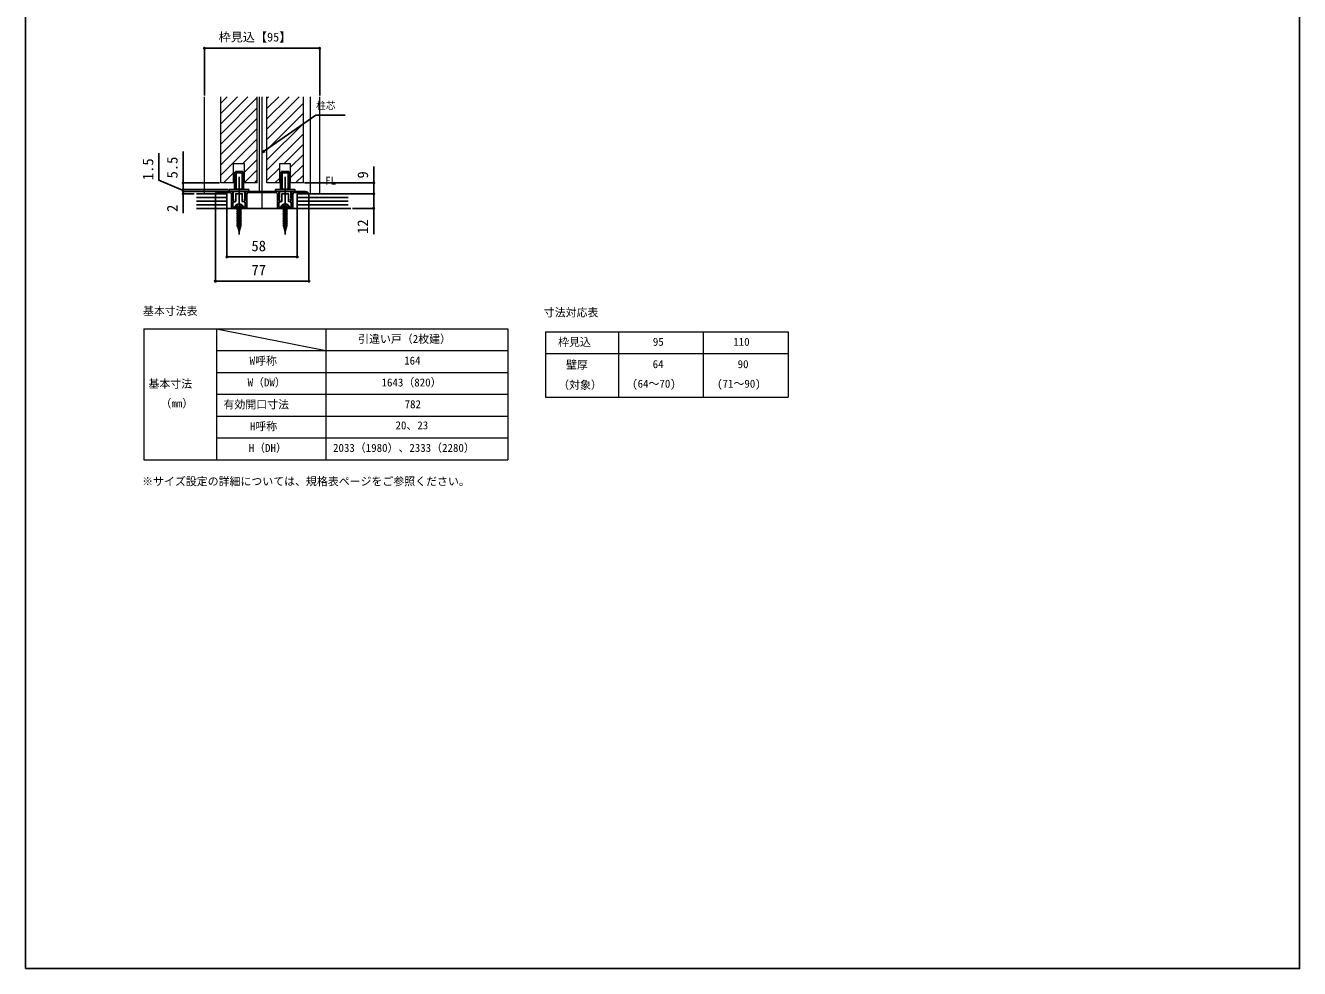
# Model space of a CAD drawing. Units: millimetres, scale not verified. Extents: x -525 to 525, y -783 to 780.
# Drawn here: x -525 to 525, y -783 to -6 of the extents above; entities that cross this region are included whole.
import ezdxf
from ezdxf.enums import TextEntityAlignment as Align

# ---------------------------------------------------------------- set-up
doc = ezdxf.new("R2010")
doc.units = ezdxf.units.MM
doc.header["$LTSCALE"] = 4
doc.layers.add('0-1_TABLE1', color=7, linetype='Continuous', lineweight=18)
doc.layers.add('0-5_YKK_12', color=2, linetype='Continuous', lineweight=18)
for name, color, linetype in [('0-2_USER1', 3, 'Continuous'), ('0-3_YKK_11', 7, 'Continuous'), ('0-6_YKK_13', 4, 'Continuous'), ('0-8_YKK_D', 6, 'Continuous'), ('0-9_YKK_ZWAK', 7, 'Continuous'), ('0-A_YSS_K', 3, 'Continuous')]:
    doc.layers.add(name, color=color, linetype=linetype)
doc.styles.add('ＭＳ ゴシック', font='')
doc.styles.get('ＭＳ ゴシック').set_extended_font_data('MS Gothic')

msp = doc.modelspace()

# ---------------------------------------------------------------- linework, layer by layer
at = {"layer": '0-1_TABLE1'}
for p, q in [((-427.495, -255.724), (-127.495, -255.724)), ((-427.495, -255.724), (-427.495, -363.724)), ((-367.495, -255.724), (-277.495, -273.724)), ((-367.495, -255.724), (-367.495, -363.724)), ((-277.495, -255.724), (-277.495, -363.724)), ((-127.495, -255.724), (-127.495, -363.724)), ((-96.288, -258.241), (103.712, -258.241)), ((-96.288, -258.241), (-96.288, -312.241)), ((-36.288, -258.241), (-36.288, -312.241)), ((33.712, -258.241), (33.712, -312.241)), ((103.712, -258.241), (103.712, -312.241)), ((-367.495, -273.724), (-127.495, -273.724)), ((-96.288, -276.241), (103.712, -276.241)), ((-367.495, -291.724), (-127.495, -291.724)), ((-367.495, -309.724), (-127.495, -309.724)), ((-96.288, -312.241), (103.712, -312.241)), ((-367.495, -327.724), (-127.495, -327.724)), ((-367.495, -345.724), (-127.495, -345.724)), ((-427.495, -363.724), (-127.495, -363.724))]:
    msp.add_line(p, q, dxfattribs=at)
at = {"layer": '0-3_YKK_11'}
for points in [[(-368.218, -143.81), (-368.4, -144.196), (-368.4, -144.438), (-367.498, -144.438), (-367.323, -144.382)], [(-353.954, -149.438), (-353.704, -148.835), (-354.2, -148.338), (-354.2, -142.438), (-364.4, -142.438)], [(-364.4, -143.438), (-356.2, -143.438), (-355.2, -144.438), (-355.2, -156.438), (-342.6, -156.438), (-342.6, -144.438), (-341.6, -143.438), (-329.9, -143.438), (-318.2, -143.438), (-317.2, -144.438), (-317.2, -156.438), (-304.6, -156.438), (-304.6, -144.438), (-303.6, -143.438), (-295.4, -143.438)], [(-316.2, -142.438), (-329.9, -142.438), (-343.6, -142.438), (-343.6, -148.338), (-344.096, -148.835), (-343.846, -149.438)], [(-315.954, -149.438), (-315.704, -148.835), (-316.2, -148.338), (-316.2, -142.438)], [(-295.4, -142.438), (-305.6, -142.438), (-305.6, -148.338), (-306.096, -148.835), (-305.846, -149.438)], [(-292.477, -144.382), (-292.302, -144.438), (-291.4, -144.438), (-291.4, -144.196), (-291.582, -143.81)], [(-343.861, -150.038), (-344.087, -150.125), (-344.65, -150.688), (-344.65, -151.438), (-343.8, -151.438), (-343.8, -155.438), (-348.442, -155.438), (-348.625, -155.558), (-349.175, -155.558), (-349.358, -155.438), (-354, -155.438), (-354, -151.438), (-353.15, -151.438), (-353.15, -150.688), (-353.713, -150.125), (-353.939, -150.038)], [(-305.861, -150.038), (-306.087, -150.125), (-306.65, -150.688), (-306.65, -151.438), (-305.8, -151.438), (-305.8, -155.438), (-310.442, -155.438), (-310.625, -155.558), (-311.175, -155.558), (-311.358, -155.438), (-316, -155.438), (-316, -151.438), (-315.15, -151.438), (-315.15, -150.688), (-315.713, -150.125), (-315.939, -150.038)]]:
    msp.add_lwpolyline(points, dxfattribs=at)
for points in [[(-344.2, -142.438), (-353.6, -142.438), (-353.6, -145.438), (-353.6, -147.884), (-353.776, -148.157), (-353.838, -148.5), (-353.288, -149.05), (-353.449, -149.438), (-353.812, -149.438), (-353.926, -149.712), (-352.9, -150.738), (-351.6, -150.738), (-351.6, -144.438), (-348.9, -144.438), (-346.2, -144.438), (-346.2, -150.738), (-344.9, -150.738), (-343.874, -149.712), (-343.988, -149.438), (-344.351, -149.438), (-344.512, -149.05), (-343.962, -148.5), (-344.024, -148.157), (-344.2, -147.884), (-344.2, -145.438)], [(-306.2, -142.438), (-315.6, -142.438), (-315.6, -145.438), (-315.6, -147.884), (-315.776, -148.157), (-315.838, -148.5), (-315.288, -149.05), (-315.449, -149.438), (-315.812, -149.438), (-315.926, -149.712), (-314.9, -150.738), (-313.6, -150.738), (-313.6, -144.438), (-310.9, -144.438), (-308.2, -144.438), (-308.2, -150.738), (-306.9, -150.738), (-305.874, -149.712), (-305.988, -149.438), (-306.351, -149.438), (-306.512, -149.05), (-305.962, -148.5), (-306.024, -148.157), (-306.2, -147.884), (-306.2, -145.438)]]:
    msp.add_lwpolyline(points, close=True, dxfattribs=at)
for centre, radius, start, end in [((-364.4, -148.438), 6, 90, 129.5212), ((-364.4, -148.438), 5, 89.99998, 125.77484), ((-295.4, -148.438), 6, 50.4788, 90), ((-295.4, -148.438), 5, 54.22516, 90.00002), ((-353.954, -149.738), 0.3, 90.00001, 272.73384), ((-343.846, -149.738), 0.3, 267.26616, 89.99999), ((-315.954, -149.738), 0.3, 90.00001, 272.73384), ((-305.846, -149.738), 0.3, 267.26616, 89.99999)]:
    msp.add_arc(centre, radius, start, end, dxfattribs=at)
at = {"layer": '0-5_YKK_12'}
for p, q in [((-377.4, -144.438), (-377.4, -64.438)), ((-363.9, -135.438), (-363.9, -64.438)), ((-363.9, -69.708), (-358.63, -64.438)), ((-363.9, -78.193), (-350.145, -64.438)), ((-363.9, -86.678), (-341.66, -64.438)), ((-363.9, -95.164), (-333.9, -65.164)), ((-333.9, -135.438), (-333.9, -64.438)), ((-331.9, -142.438), (-331.9, -64.438)), ((-329.9, -156.654), (-329.9, -64.438)), ((-325.9, -135.438), (-325.9, -64.438)), ((-325.9, -65.649), (-324.689, -64.438)), ((-325.9, -74.134), (-316.204, -64.438)), ((-325.9, -82.619), (-307.719, -64.438)), ((-325.9, -91.105), (-299.233, -64.438)), ((-325.9, -99.59), (-295.9, -69.59)), ((-295.9, -135.438), (-295.9, -64.438)), ((-289.9, -144.438), (-289.9, -64.438)), ((-282.4, -144.438), (-282.4, -64.438)), ((-363.9, -103.649), (-333.9, -73.649)), ((-363.9, -112.134), (-333.9, -82.134)), ((-325.9, -108.075), (-295.9, -78.075)), ((-363.9, -120.619), (-333.9, -90.619)), ((-325.9, -116.561), (-295.9, -86.561)), ((-363.9, -129.105), (-333.9, -99.105)), ((-325.9, -125.046), (-295.9, -95.046)), ((-311.807, -119.438), (-295.9, -103.531)), ((-345.748, -119.438), (-333.9, -107.59)), ((-306.4, -122.516), (-295.9, -112.016)), ((-353.4, -119.438), (-344.4, -119.438)), ((-353.4, -135.438), (-353.4, -119.438)), ((-344.4, -126.575), (-333.9, -116.075)), ((-344.4, -135.438), (-344.4, -119.438)), ((-344.4, -135.061), (-333.9, -124.561)), ((-325.9, -133.531), (-315.4, -123.031)), ((-315.4, -119.438), (-306.4, -119.438)), ((-315.4, -135.438), (-315.4, -119.438)), ((-306.4, -135.438), (-306.4, -119.438)), ((-306.4, -131.002), (-295.9, -120.502)), ((-353.4, -135.438), (-363.9, -135.438)), ((-361.748, -135.438), (-353.4, -127.09)), ((-333.9, -135.438), (-344.4, -135.438)), ((-336.292, -135.438), (-333.9, -133.046)), ((-315.4, -135.438), (-325.9, -135.438)), ((-319.322, -135.438), (-315.4, -131.516)), ((-295.9, -135.438), (-306.4, -135.438)), ((-302.351, -135.438), (-295.9, -128.987))]:
    msp.add_line(p, q, dxfattribs=at)
at = {"layer": '0-6_YKK_13'}
for p, q in [((-351.9, -126.138), (-351.7, -125.938)), ((-351.7, -125.938), (-346.1, -125.938)), ((-345.9, -126.138), (-346.1, -125.938)), ((-313.9, -126.138), (-313.7, -125.938)), ((-313.7, -125.938), (-308.1, -125.938)), ((-307.9, -126.138), (-308.1, -125.938)), ((-352.65, -127.138), (-352.45, -126.938)), ((-345.35, -126.938), (-352.45, -126.938)), ((-351.9, -126.138), (-351.9, -126.938)), ((-351.9, -126.138), (-345.9, -126.138)), ((-351.4, -126.938), (-351.4, -140.938)), ((-348.9, -130.513), (-348.9, -151.27)), ((-346.4, -126.938), (-346.4, -140.938)), ((-345.9, -126.138), (-345.9, -126.938)), ((-345.15, -127.138), (-345.35, -126.938)), ((-345.15, -127.138), (-345.15, -140.538)), ((-314.65, -127.138), (-314.45, -126.938)), ((-307.35, -126.938), (-314.45, -126.938)), ((-313.9, -126.138), (-313.9, -126.938)), ((-313.9, -126.138), (-307.9, -126.138)), ((-313.4, -126.938), (-313.4, -140.938)), ((-310.9, -130.513), (-310.9, -151.27)), ((-308.4, -126.938), (-308.4, -140.938)), ((-307.9, -126.138), (-307.9, -126.938)), ((-307.15, -127.138), (-307.35, -126.938)), ((-307.15, -127.138), (-307.15, -140.538)), ((-345.15, -140.538), (-352.65, -140.538)), ((-345.35, -140.738), (-352.45, -140.738)), ((-345.35, -140.738), (-345.15, -140.538)), ((-307.15, -140.538), (-314.65, -140.538)), ((-307.35, -140.738), (-314.45, -140.738)), ((-307.35, -140.738), (-307.15, -140.538)), ((-352.4, -155.438), (-352.262, -154.923)), ((-346.9, -155.524), (-350.9, -156.596)), ((-346.9, -156.974), (-350.9, -158.046)), ((-350.3, -155.438), (-350.3, -170.61)), ((-348.9, -150.338), (-348.9, -177.938)), ((-347.5, -155.438), (-347.5, -170.61)), ((-314.4, -155.438), (-314.262, -154.923)), ((-308.9, -155.524), (-312.9, -156.596)), ((-308.9, -156.974), (-312.9, -158.046)), ((-312.3, -155.438), (-312.3, -170.61)), ((-310.9, -150.338), (-310.9, -177.938)), ((-309.5, -155.438), (-309.5, -170.61)), ((-346.9, -158.423), (-350.9, -159.495)), ((-346.9, -159.873), (-350.9, -160.944)), ((-346.9, -161.322), (-350.9, -162.394)), ((-346.9, -162.771), (-350.9, -163.843)), ((-346.9, -164.221), (-350.9, -165.293)), ((-346.9, -165.67), (-350.9, -166.742)), ((-346.9, -167.119), (-350.9, -168.191)), ((-308.9, -158.423), (-312.9, -159.495)), ((-308.9, -159.873), (-312.9, -160.944)), ((-308.9, -161.322), (-312.9, -162.394)), ((-308.9, -162.771), (-312.9, -163.843)), ((-308.9, -164.221), (-312.9, -165.293)), ((-308.9, -165.67), (-312.9, -166.742)), ((-308.9, -167.119), (-312.9, -168.191)), ((-346.9, -168.569), (-350.9, -169.641)), ((-346.9, -170.018), (-350.9, -171.09)), ((-348.9, -175.438), (-350.3, -170.61)), ((-347.3, -171.575), (-350.181, -172.347)), ((-347.975, -173.205), (-349.64, -173.651)), ((-348.65, -174.835), (-349.1, -174.956)), ((-348.9, -175.438), (-347.5, -170.61)), ((-308.9, -168.569), (-312.9, -169.641)), ((-308.9, -170.018), (-312.9, -171.09)), ((-310.9, -175.438), (-312.3, -170.61)), ((-309.3, -171.575), (-312.181, -172.347)), ((-309.975, -173.205), (-311.64, -173.651)), ((-310.65, -174.835), (-311.1, -174.956)), ((-310.9, -175.438), (-309.5, -170.61))]:
    msp.add_line(p, q, dxfattribs=at)
for points in [[(-345.15, -127.138), (-352.65, -127.138), (-352.65, -140.538)], [(-307.15, -127.138), (-314.65, -127.138), (-314.65, -140.538)], [(-352.4, -155.438), (-345.4, -155.438), (-345.538, -154.923)], [(-350.9, -153.345), (-350.05, -155.088), (-348.9, -155.699)], [(-346.9, -153.345), (-347.75, -155.088), (-348.9, -155.699)], [(-314.4, -155.438), (-307.4, -155.438), (-307.538, -154.923)], [(-312.9, -153.345), (-312.05, -155.088), (-310.9, -155.699)], [(-308.9, -153.345), (-309.75, -155.088), (-310.9, -155.699)]]:
    msp.add_lwpolyline(points, dxfattribs=at)
for points in [[(-356.9, -142.438), (-340.9, -142.438), (-340.9, -140.938), (-356.9, -140.938)], [(-318.9, -142.438), (-302.9, -142.438), (-302.9, -140.938), (-318.9, -140.938)]]:
    msp.add_lwpolyline(points, close=True, dxfattribs=at)
for centre, radius, start, end in [((-350.04, -155.518), 2.3, 126.88409, 165), ((-348.9, -157.038), 4.2, 53.11591, 126.88409), ((-347.76, -155.518), 2.3, 15, 53.11591), ((-312.04, -155.518), 2.3, 126.88409, 165), ((-310.9, -157.038), 4.2, 53.11591, 126.88409), ((-309.76, -155.518), 2.3, 15, 53.11591)]:
    msp.add_arc(centre, radius, start, end, dxfattribs=at)
at = {"layer": '0-8_YKK_D'}
for p, q in [((-377.4, -63.438), (-377.4, -23.438)), ((-377.4, -24.438), (-282.4, -24.438)), ((-282.4, -63.438), (-282.4, -23.438)), ((-364.9, -135.438), (-395.9, -135.438)), ((-294.9, -135.438), (-236.86, -135.438)), ((-357.9, -140.938), (-395.9, -140.938)), ((-357.9, -140.938), (-395.9, -140.938)), ((-365.4, -142.438), (-395.9, -142.438)), ((-365.4, -142.438), (-395.9, -142.438)), ((-385.9, -144.438), (-395.9, -144.438)), ((-394.9, -140.938), (-394.9, -138.388)), ((-394.9, -142.438), (-394.9, -139.888)), ((-394.9, -140.938), (-394.9, -142.438)), ((-394.9, -140.938), (-394.9, -142.438)), ((-394.9, -142.438), (-394.9, -144.988)), ((-394.9, -142.438), (-394.9, -144.438)), ((-394.9, -144.438), (-394.9, -160.493)), ((-368.399, -145.163), (-368.399, -217.438)), ((-291.401, -145.163), (-291.401, -217.438)), ((-283.9, -144.438), (-236.86, -144.438)), ((-255.514, -144.438), (-236.86, -144.438)), ((-358.9, -157.438), (-358.9, -197.438)), ((-300.9, -157.438), (-300.9, -197.438)), ((-255.514, -156.438), (-236.86, -156.438)), ((-358.9, -196.438), (-300.9, -196.438)), ((-368.399, -216.438), (-291.401, -216.438))]:
    msp.add_line(p, q, dxfattribs=at)
for points in [[(-329.9, -110.546), (-327.811, -109.084), (-285.704, -79.604), (-261.312, -79.604)], [(-394.9, -141.688), (-414.9, -133.318), (-414.9, -111.045)], [(-394.9, -140.938), (-394.9, -135.438), (-394.9, -109.661)], [(-327.419, -109.643), (-329.9, -110.546), (-328.203, -108.524)], [(-237.86, -144.438), (-237.86, -135.438), (-237.86, -122.07)], [(-237.86, -144.438), (-237.86, -156.438), (-237.86, -177.715)]]:
    msp.add_lwpolyline(points, dxfattribs=at)
for centre in [(-377.4, -24.438), (-282.4, -24.438), (-394.9, -135.438), (-237.86, -135.438), (-394.9, -140.938), (-394.9, -140.938), (-394.9, -142.438), (-394.9, -142.438), (-394.9, -144.438), (-237.86, -144.438), (-237.86, -144.438), (-237.86, -156.438), (-358.9, -196.438), (-300.9, -196.438), (-368.399, -216.438), (-291.401, -216.438)]:
    msp.add_circle(centre, 0.637, dxfattribs=at)
at = {"layer": '0-9_YKK_ZWAK'}
msp.add_line((-524.9, 746.8), (-524.9, -783.2), dxfattribs=at)
msp.add_lwpolyline([(-524.9, -783.2), (525.1, -783.2), (525.1, 746.8)], dxfattribs=at)
at = {"layer": '0-A_YSS_K'}
for p, q in [((-300.9, -144.438), (-300.9, -156.438)), ((-258.86, -144.438), (-300.9, -144.438)), ((-383.9, -147.438), (-358.9, -147.438)), ((-383.9, -150.438), (-358.9, -150.438)), ((-383.9, -153.438), (-358.9, -153.438)), ((-256.86, -156.438), (-383.9, -156.438)), ((-258.86, -147.438), (-300.9, -147.438)), ((-258.86, -150.438), (-300.9, -150.438)), ((-258.86, -153.438), (-300.9, -153.438))]:
    msp.add_line(p, q, dxfattribs=at)
msp.add_lwpolyline([(-383.9, -144.438), (-358.9, -144.438), (-358.9, -156.438)], dxfattribs=at)

# ---------------------------------------------------------------- texts
at = {"layer": '0-1_TABLE1', "style": 'ＭＳ ゴシック'}
for s, p in [('引違い戸（2枚建）', (-250.743, -269.403)), ('枠見込', (-85.95, -271.92)), ('95', (-7.859, -271.741)), ('110', (58.434, -271.741)), ('W呼称', (-340.189, -287.429)), ('164', (-212.799, -287.224)), ('壁厚', (-79.353, -290.628)), ('64', (-7.986, -290.167)), ('90', (62.039, -290.167)), ('基本寸法', (-423.575, -306.417)), ('W（DW）', (-341.851, -305.275)), ('1643（820）', (-231.439, -305.275)), ('（対象）', (-85.898, -307.315)), ('(64～70)', (-24.887, -306.292)), ('(71～90)', (45.113, -306.292)), ('（mm）', (-413.629, -322.594)), ('有効開口寸法', (-361.717, -323.429)), ('782', (-212.416, -323.224)), ('H呼称', (-339.933, -341.429)), ('20、23', (-219.933, -340.611)), ('H（DH）', (-340.93, -359.275)), ('2033（1980）、2333（2280）', (-271.427, -359.199))]:
    msp.add_text(s, height=6.598, dxfattribs=at).set_placement(p, align=Align.BOTTOM_LEFT)
at = {"layer": '0-2_USER1', "style": 'ＭＳ ゴシック'}
for s, p in [('FL', (-277.923, -138.865)), ('基本寸法表', (-428.109, -246.361)), ('寸法対応表', (-97.738, -247.6)), ('※サイズ設定の詳細については、規格表ページをご参照ください。', (-428.723, -386.821))]:
    msp.add_text(s, height=6.598, dxfattribs=at).set_placement(p, align=Align.BOTTOM_LEFT)
at = {"layer": '0-8_YKK_D', "style": 'ＭＳ ゴシック'}
for s, height, p in [('枠見込【95】', 7.331, (-365.781, -21.075)), ('柱芯', 5.865, (-285.375, -76.396)), ('58', 8.798, (-338.661, -194.438)), ('77', 8.798, (-338.661, -214.438))]:
    msp.add_text(s, height=height, dxfattribs=at).set_placement(p, align=Align.BOTTOM_LEFT)
for s, p in [('5.5', (-396.9, -131.775)), ('1.5', (-416.9, -133.159)), ('9', (-239.86, -131.843)), ('2', (-396.9, -159.379)), ('12', (-239.86, -177.556))]:
    msp.add_text(s, height=8.798, rotation=90, dxfattribs=at).set_placement(p, align=Align.BOTTOM_LEFT)

doc.saveas('drawing.dxf')
